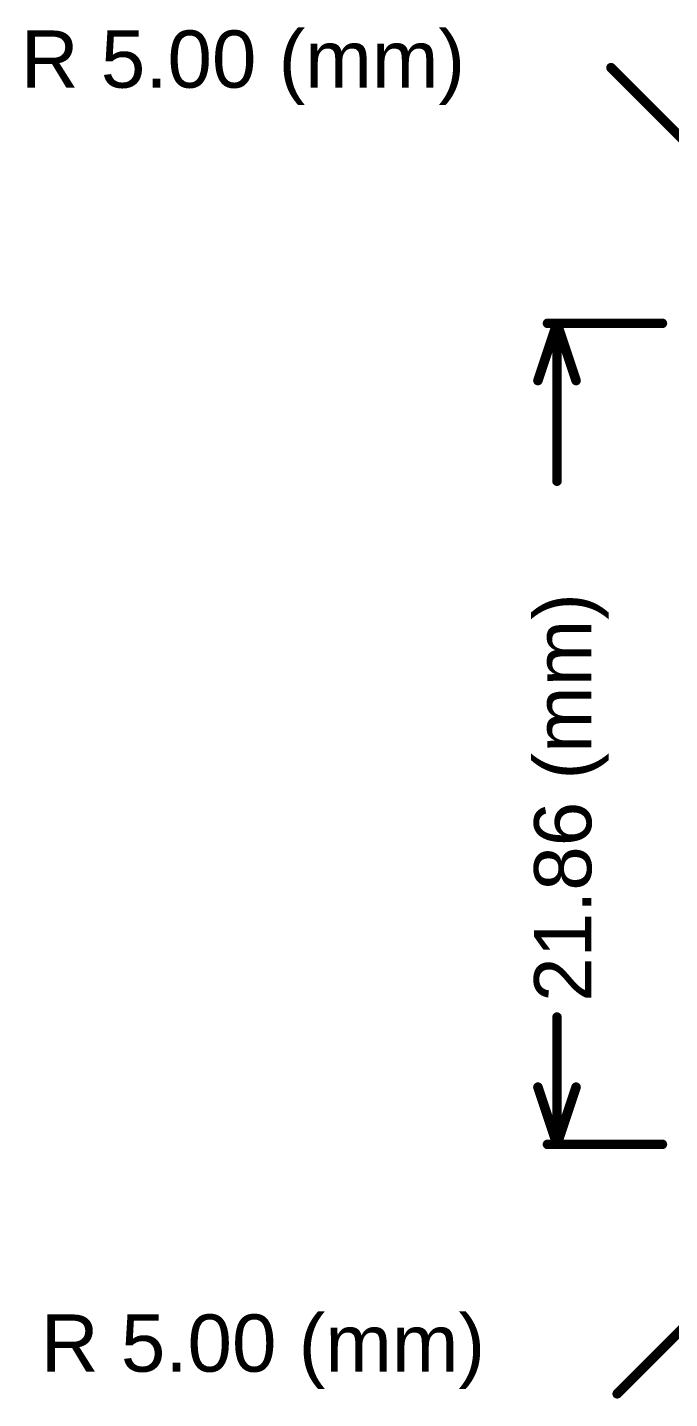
# Model space of a CAD drawing. Header units: millimetres. Extents: x -1.12 to 0.67, y -0.23 to 1.43.
# Drawn here: x -1.121 to -0.448, y -0.162 to 1.275 of the extents above; entities that cross this region are included whole.
import ezdxf

# ---------------------------------------------------------------- set-up
doc = ezdxf.new("R2010")
doc.units = ezdxf.units.MM
doc.header["$MEASUREMENT"] = 0
doc.layers.add('Mechanical1', color=6, linetype='Continuous')
doc.styles.add('Arial', font='', dxfattribs={"height": 0.2})
doc.styles.get('Arial').set_extended_font_data('Arial')

msp = doc.modelspace()

# ---------------------------------------------------------------- linework, layer by layer
at = {"layer": 'Mechanical1', "const_width": 0.01}
for points in [[(-0.5094, 1.233), (-0.2437, 0.9672)], [(-0.586, 0.905), (-0.566, 0.965)], [(-0.576, 0.965), (-0.4555, 0.965)], [(-0.566, 0.965), (-0.546, 0.905)], [(-0.566, 0.7995), (-0.566, 0.965)], [(-0.566, 0.1043), (-0.566, 0.2377)], [(-0.586, 0.1643), (-0.566, 0.1043)], [(-0.566, 0.1043), (-0.546, 0.1643)], [(-0.576, 0.1043), (-0.4555, 0.1043)], [(-0.5029, -0.1572), (-0.2437, 0.1021)]]:
    msp.add_lwpolyline(points, dxfattribs=at)
at = {"layer": 'Mechanical1', "const_width": 0.005}
for points in [[(-0.5119, 1.233, 1), (-0.5069, 1.233, 1)], [(-0.5785, 0.965, 1), (-0.5735, 0.965, 1)], [(-0.5685, 0.965, 1), (-0.5635, 0.965, 1)], [(-0.5685, 0.965, 1), (-0.5635, 0.965, 1)], [(-0.5685, 0.965, 1), (-0.5635, 0.965, 1)], [(-0.458, 0.965, 1), (-0.453, 0.965, 1)], [(-0.5885, 0.905, 1), (-0.5835, 0.905, 1)], [(-0.5485, 0.905, 1), (-0.5435, 0.905, 1)], [(-0.5685, 0.7995, 1), (-0.5635, 0.7995, 1)], [(-0.5685, 0.2377, 1), (-0.5635, 0.2377, 1)], [(-0.5885, 0.1643, 1), (-0.5835, 0.1643, 1)], [(-0.5485, 0.1643, 1), (-0.5435, 0.1643, 1)], [(-0.5785, 0.1043, 1), (-0.5735, 0.1043, 1)], [(-0.5685, 0.1043, 1), (-0.5635, 0.1043, 1)], [(-0.5685, 0.1043, 1), (-0.5635, 0.1043, 1)], [(-0.5685, 0.1043, 1), (-0.5635, 0.1043, 1)], [(-0.458, 0.1043, 1), (-0.453, 0.1043, 1)], [(-0.5054, -0.1572, 1), (-0.5004, -0.1572, 1)]]:
    msp.add_lwpolyline(points, format="xyb", close=True, dxfattribs=at)

# ---------------------------------------------------------------- texts
at = {"layer": 'Mechanical1', "style": 'Arial'}
for p in [(-1.128, 1.212), (-1.107, -0.134)]:
    msp.add_text('R 5.00 (mm)', height=0.06, dxfattribs=at).set_placement(p)
msp.add_text('21.86 (mm)', height=0.06, rotation=90, dxfattribs=at).set_placement((-0.53, 0.2537))

doc.saveas('drawing.dxf')
